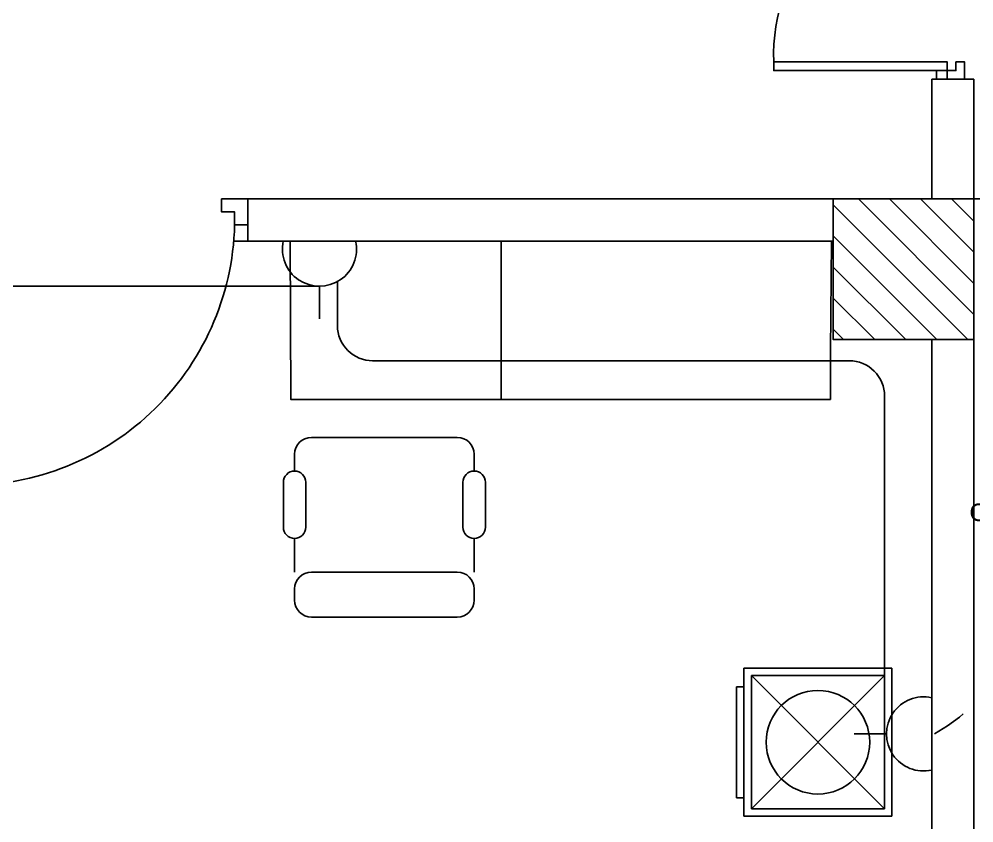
# Model space of a CAD drawing. Header units: metres. Extents: x -107 to 62, y 472 to 1032.
# Drawn here: x 20.805 to 23.52, y 511.376 to 513.66 of the extents above; entities that cross this region are included whole.
import ezdxf

# ---------------------------------------------------------------- set-up
doc = ezdxf.new("R2010")
doc.units = ezdxf.units.M
doc.header["$MEASUREMENT"] = 0
for name, pattern in [('DASHED', [0.75, 0.5, -0.25]), ('DASHED2', [0.375, 0.25, -0.125]), ('HIDDEN', [0.375, 0.25, -0.125])]:
    doc.linetypes.add(name, pattern=pattern)
doc.layers.get('0').update_dxf_attribs({"color": 8})
for name, color, linetype in [('A-COL-FNL$0$A-COLS-CONC', 6, 'Continuous'), ('A-COL-FNL$0$A-HTCH', 80, 'Continuous'), ('A-GR- wall$0$A-DOOR', 151, 'Continuous'), ('A-GR- wall$0$A-WALL', 254, 'Continuous'), ('A-GR-FURN$0$A-FURN', 11, 'Continuous'), ('A-GR-FURN$0$ESYA', 11, 'Continuous'), ('A-GR-FURN$0$TEFRIŞ', 11, 'Continuous'), ('E-LEADER', 30, 'Continuous'), ('Power W', 3, 'Continuous')]:
    doc.layers.add(name, color=color, linetype=linetype)
for name, color, linetype, lineweight in [('E-SOCKET', 2, 'Continuous', 25), ('E-TEXT-I', 4, 'Continuous', 30), ('lighting linea', 3, 'DASHED2', 0), ('power', 3, 'Continuous', 9)]:
    doc.layers.add(name, color=color, linetype=linetype, lineweight=lineweight)
doc.styles.get("Standard").update_dxf_attribs({"font": 'arial.ttf'})

# ---------------------------------------------------------------- blocks, each defined once
blk = doc.blocks.new('A-GR- wall$0$DOO1')
at = {"layer": 'A-GR- wall$0$A-DOOR'}
for q in [(-74, -74), (-34.4, -120)]:
    blk.add_line((-74, -120), q, dxfattribs=at)
blk.add_lwpolyline([(-37, -74), (-74, -74), (-74, 0), (0, 0), (0, -37), (-37, -37), (-37, -74, 0.418149), (752, -813.9)], format="xyb", dxfattribs=at)
blk.add_lwpolyline([(826, -74), (752, -74), (752, -813.9), (789, -813.9), (789, -120), (826, -120), (826, 0), (752, 0), (752, -37), (789, -37), (789, -120)], dxfattribs=at)
blk = doc.blocks.new('A-GR- wall')
at = {"layer": 'A-GR- wall$0$A-WALL'}
for p, q in [((23671, 6785.9), (23671, 7125.9)), ((23671, 7125.9), (23791, 7125.9)), ((23791, 7125.9), (23791, 6785.9)), ((23391, 6785.9), (21726, 6785.9)), ((21726, 6785.9), (21726, 6665.9)), ((26236.4, 6785.9), (23791, 6785.9)), ((21726, 6665.9), (23391, 6665.9)), ((23671, 6385.9), (23671, 2785.9)), ((23791, 6385.9), (23791, 931.7))]:
    blk.add_line(p, q, dxfattribs=at)
at = {"layer": 'A-GR- wall$0$A-DOOR', "xscale": 0.6668351625663851, "yscale": 0.6668351625663851, "zscale": 0.6668351625663851, "rotation": 269.9999999921325}
blk.add_blockref('A-GR- wall$0$DOO1', (23764.6, 7676.7), dxfattribs=at)
at = {"layer": 'A-GR- wall$0$A-DOOR', "xscale": -1}
blk.add_blockref('A-GR- wall$0$DOO1', (21652, 6785.9), dxfattribs=at)
blk = doc.blocks.new('A-GR-FURN$0$1')
at = {"layer": 'A-GR-FURN$0$TEFRIŞ'}
for p, q in [((-1955.49, 788.11), (-1955.49, 748.11)), ((-1915.49, 788.11), (-1955.49, 788.11)), ((-1915.49, 748.11), (-1915.49, 788.11)), ((-1955.49, 748.11), (-1915.49, 748.11)), ((-1920.49, 748.11), (-1950.49, 748.11))]:
    blk.add_line(p, q, dxfattribs=at)
at = {"layer": 'A-GR-FURN$0$TEFRIŞ', "color": 8}
for p, q in [((-1953.49, 786.11), (-1953.49, 750.11)), ((-1917.49, 786.11), (-1953.49, 750.11)), ((-1953.49, 786.11), (-1917.49, 750.11)), ((-1917.49, 786.11), (-1953.49, 786.11)), ((-1917.49, 750.11), (-1917.49, 786.11)), ((-1953.49, 750.11), (-1917.49, 750.11)), ((-1950.49, 748.11), (-1950.49, 746.11)), ((-1920.49, 746.11), (-1920.49, 748.11)), ((-1950.49, 746.11), (-1920.49, 746.11))]:
    blk.add_line(p, q, dxfattribs=at)
blk.add_circle((-1935.49, 768.11), 14, dxfattribs=at)
blk = doc.blocks.new('A-GR-FURN$0$KOLTUKT')
at = {"layer": 'A-GR-FURN$0$ESYA'}
for p, q in [((-0.2, 0.45), (-0.4, 0.45)), ((-0.725, 0.4), (-0.675, 0.4)), ((-0.45, 0.4), (-0.6, 0.4)), ((-0.075, 0.4), (-0.15, 0.4)), ((-0.2, 0.35), (-0.4, 0.35)), ((-0.8, 0.325), (-0.8, -0.325)), ((-0.6, 0.325), (-0.6, -0.325)), ((0, -0.325), (0, 0.325)), ((-0.4, -0.35), (-0.2, -0.35)), ((-0.725, -0.4), (-0.675, -0.4)), ((-0.6, -0.4), (-0.45, -0.4)), ((-0.15, -0.4), (-0.075, -0.4)), ((-0.4, -0.45), (-0.2, -0.45))]:
    blk.add_line(p, q, dxfattribs=at)
for centre, radius, start, end in [((-0.4, 0.4), 0.05, 90, 270), ((-0.2, 0.4), 0.05, 270, 90), ((-0.725, 0.325), 0.075, 90, 180), ((-0.675, 0.325), 0.075, 0, 90), ((-0.075, 0.325), 0.075, 0, 90), ((-0.725, -0.325), 0.075, 180, 270), ((-0.675, -0.325), 0.075, 270, 0), ((-0.075, -0.325), 0.075, 270, 0), ((-0.4, -0.4), 0.05, 90, 270), ((-0.2, -0.4), 0.05, 270, 90)]:
    blk.add_arc(centre, radius, start, end, dxfattribs=at)
blk = doc.blocks.new('A-GR-FURN')
at = {"layer": 'A-GR-FURN$0$A-FURN'}
blk.add_line((22447, 6215.9), (22447, 6665.9), dxfattribs=at)
blk.add_lwpolyline([(21847, 6665.9), (23386, 6665.9), (23383, 6352.6), (23383, 6352.6), (23382.8, 6215.9), (22443.8, 6215.9), (22448.6, 6215.9), (21848.6, 6215.9), (21847, 6665.9)], close=True, dxfattribs=at)
at = {"layer": 'A-GR-FURN$0$A-FURN', "xscale": -638.139513112257, "yscale": 638.139513112257, "zscale": 638.139513112257, "rotation": 270}
blk.add_blockref('A-GR-FURN$0$KOLTUKT', (22114.7, 6108), dxfattribs=at)
at = {"layer": 'A-GR-FURN$0$TEFRIŞ', "xscale": 10.51546037313964, "yscale": 10.51546037313964, "zscale": 10.51546037313964, "rotation": 270}
blk.add_blockref('A-GR-FURN$0$1', (15270.5, -15111), dxfattribs=at)
blk = doc.blocks.new('A-COL-FNL')
at = {"layer": 'A-COL-FNL$0$A-HTCH'}
h = blk.add_hatch(dxfattribs=at)
h.set_pattern_fill('ANSI31', color=256, scale=500, angle=90)
h.paths.add_polyline_path([(23791, 6385.9), (23791, 6785.9), (23391, 6785.9), (23391, 6385.9)])
at = {"layer": 'A-COL-FNL$0$A-COLS-CONC'}
blk.add_lwpolyline([(23791, 6385.9), (23791, 6785.9), (23391, 6785.9), (23391, 6385.9)], close=True, dxfattribs=at)
blk = doc.blocks.new('h socket')
at = {"layer": 'E-SOCKET'}
for p, q in [((0, 0.1441), (0, 0.2476)), ((-0.1155, 0), (0.1155, 0))]:
    blk.add_line(p, q, dxfattribs=at)
blk.add_arc((0, 0.0258), 0.1183, 347.4312, 192.5776, dxfattribs=at)
blk = doc.blocks.new('H s')
at = {"xscale": 1.050492552334089, "yscale": 1.050492552334089, "zscale": 1.050492552334089}
blk.add_blockref('h socket', (0, 0), dxfattribs=at)
blk = doc.blocks.new('*U130')
blk.add_line((-559.2, -63.8), (-627.7, -121.8))
blk.add_lwpolyline([(-627.7, -121.8, 0, 96, 0), (-493.2, -24, 96, 96, 0)], format="xyseb")
at = {"linetype": 'HIDDEN', "ltscale": 0.2}
blk.add_arc((-221, -539.5), 583, 67.7241, 134.241, dxfattribs=at)

msp = doc.modelspace()

# ---------------------------------------------------------------- linework, layer by layer
at = {"layer": 'Power W', "color": 7, "linetype": 'Continuous', "lineweight": 25, "ltscale": 0.4}
msp.add_lwpolyline([(21.659, 512.9009), (19.2659, 512.9009)], dxfattribs=at)
msp.add_lwpolyline([(23.2658, 511.6285), (23.2658, 512.5892, 0.414214), (23.1658, 512.6892), (21.8102, 512.6892, -0.414214), (21.7102, 512.7892), (21.7102, 512.9142)], format="xyb", dxfattribs=at)

# ---------------------------------------------------------------- block references
at = {"xscale": 0.001, "yscale": 0.001, "zscale": 0.001}
for name in ['A-GR- wall', 'A-GR-FURN']:
    msp.add_blockref(name, (-0.2711, 506.3633), dxfattribs=at)
at = {"layer": 'E-LEADER', "xscale": 0.0009999999999999998, "yscale": 0.0009999999999999998, "zscale": 0.0009999999999999998, "rotation": 231.6499861351494}
msp.add_blockref('*U130', (23.4075, 511.6288), dxfattribs=at)
at = {"layer": 'lighting linea', "color": 2, "linetype": 'DASHED', "ltscale": 0.4, "xscale": 0.001, "yscale": 0.001, "zscale": 0.001}
msp.add_blockref('A-COL-FNL', (-0.2711, 506.3633), dxfattribs=at)
at = {"layer": 'power', "zscale": 0.8477581206247471}
for p, xscale, yscale, rotation in [((21.659, 513.0292), -0.8477581206247472, 0.8477581206247472, 180.0043863426692), ((23.3999, 511.6285), 0.8477581206247471, 0.8477581206247471, 89.99999999999999)]:
    msp.add_blockref('H s', p, dxfattribs=dict(at, xscale=xscale, yscale=yscale, rotation=rotation))

# ---------------------------------------------------------------- texts
at = {"layer": 'E-TEXT-I', "color": 3, "linetype": 'DASHED', "lineweight": 0, "ltscale": 0.4}
msp.add_text('C16/PP-G', height=0.04992, dxfattribs=at).set_placement((23.5071, 512.2334))

doc.saveas('drawing.dxf')
